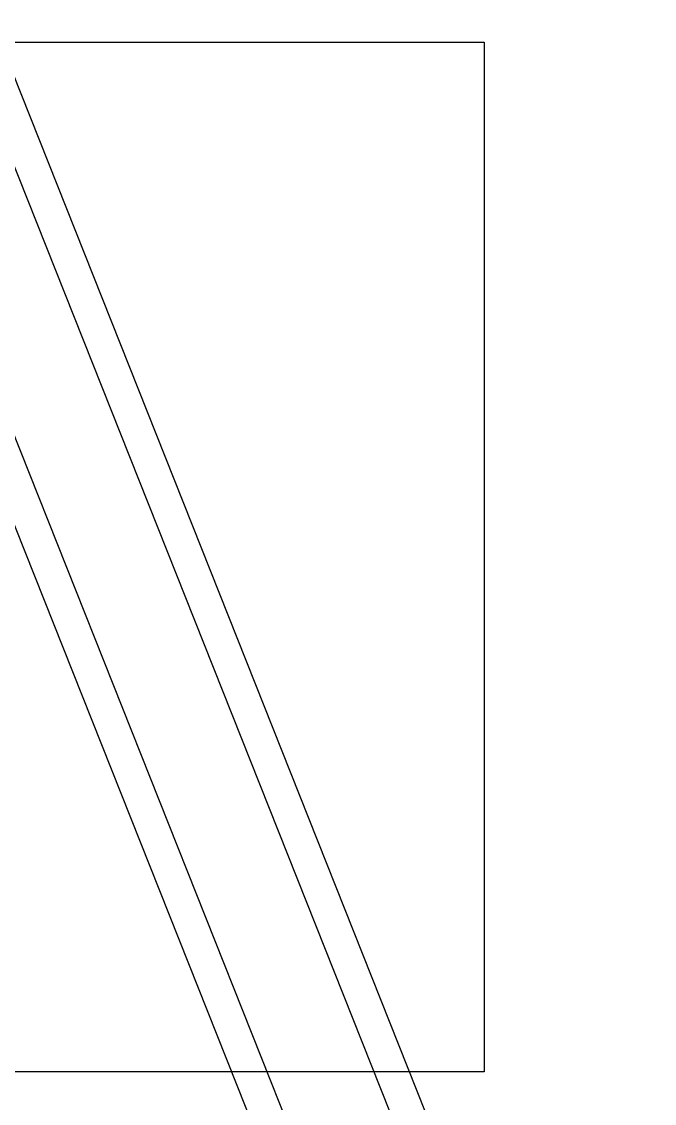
# Model space of a CAD drawing. Header units: metres. Extents: x -466 to 1322, y -1072 to 50.
# Drawn here: x 860.6 to 898.8, y -227.1 to -161.6 of the extents above; entities that cross this region are included whole.
import ezdxf

# ---------------------------------------------------------------- set-up
doc = ezdxf.new("R2010")
doc.units = ezdxf.units.M
doc.layers.add('AKU_Poligono', color=1, linetype='Continuous')

msp = doc.modelspace()

# ---------------------------------------------------------------- linework, layer by layer
msp.add_lwpolyline([(796.905, -162.871), (888.548, -162.871), (888.548, -225.141), (796.905, -225.141)], close=True)
at = {"layer": 'AKU_Poligono'}
for points in [[(824.687, -102.807), (892.178, -272.749), (895.004, -293.864)], [(826.861, -102.864), (894.128, -272.239), (896.986, -293.599)], [(833.384, -103.033), (894.072, -255.842), (979.917, -239.985)], [(835.559, -103.09), (895.334, -253.603), (979.586, -238.012)]]:
    msp.add_lwpolyline(points, dxfattribs=at)

doc.saveas('drawing.dxf')
